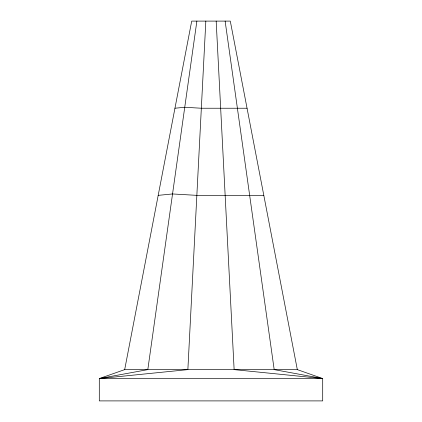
<?xml version="1.0" encoding="UTF-8"?>
<svg xmlns="http://www.w3.org/2000/svg" width="422" height="422" viewBox="0 0 422 422"><rect width="100%" height="100%" fill="white"/><g stroke="black" fill="none" stroke-linecap="round" stroke-linejoin="round"><path stroke-width="0.63" d="M205.83 21.1L187.869 369.625L99.297 378.56L99.297 400.9L322.703 400.9L322.703 378.56L297.32 369.625L124.68 369.625L99.297 378.56L322.703 378.56L274.189 369.625L225.126 21.1M196.874 21.1L147.811 369.625L99.297 378.56M124.68 369.625L191.704 21.1L230.296 21.1L297.32 369.625M174.945 108.232L184.741 107.272L201.341 108.232L247.055 108.232M158.192 195.36L172.54 193.956L196.852 195.36L263.808 195.36M322.703 378.56L234.131 369.625L216.169 21.1"/></g></svg>
